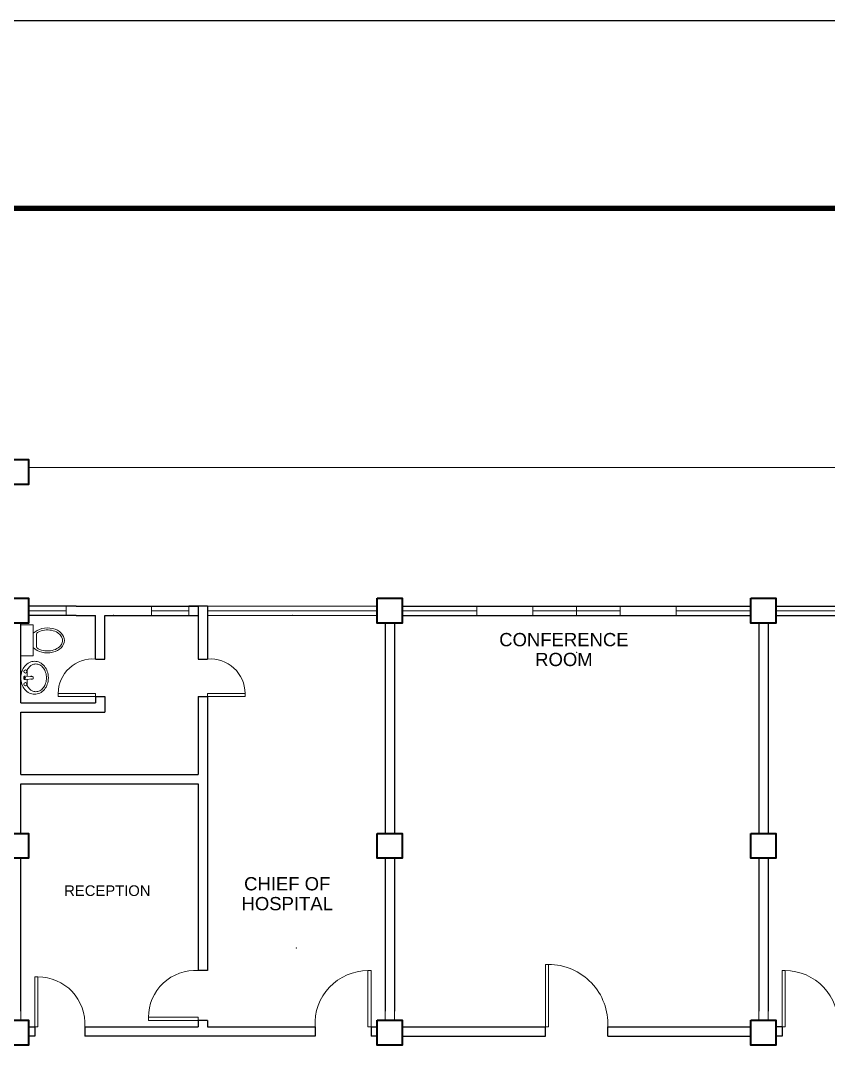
# Model space of a CAD drawing. Header units: millimetres. Extents: x 3 to 421, y 1 to 337.
# Drawn here: x 257.73 to 270.69, y 122.12 to 138.87 of the extents above; entities that cross this region are included whole.
import ezdxf

# ---------------------------------------------------------------- set-up
doc = ezdxf.new("R2010")
doc.units = ezdxf.units.MM
doc.header["$MEASUREMENT"] = 0
doc.layers.add('label', color=7, linetype='Continuous')
doc.layers.add('template', color=7, linetype='Continuous')
doc.styles.add('SWISSLT175', font='swissl.ttf', dxfattribs={"height": 0.175})

msp = doc.modelspace()

# ---------------------------------------------------------------- linework, layer by layer
at = {"color": 8, "lineweight": 9}
for p, q in [((273.179, 131.697), (257.854, 131.697)), ((257.854, 129.473), (257.854, 129.473)), ((257.854, 129.473), (258.454, 129.473)), ((258.454, 129.473), (258.454, 129.323)), ((259.829, 129.323), (259.829, 129.473)), ((260.429, 129.473), (260.429, 129.323)), ((261.491, 129.473), (260.729, 129.473)), ((262.691, 129.473), (261.491, 129.473)), ((262.691, 129.473), (263.454, 129.473)), ((263.854, 129.473), (263.854, 129.473)), ((265.054, 129.473), (265.054, 129.323)), ((265.954, 129.323), (265.954, 129.473)), ((266.654, 129.473), (266.654, 129.323)), ((266.654, 129.473), (267.354, 129.473)), ((267.354, 129.473), (267.354, 129.323)), ((268.254, 129.473), (268.254, 129.323)), ((269.854, 129.473), (269.854, 129.473)), ((258.454, 129.398), (257.854, 129.4)), ((259.829, 129.398), (260.429, 129.398)), ((260.429, 129.323), (259.829, 129.323)), ((263.454, 129.4), (260.729, 129.4)), ((261.491, 129.323), (260.729, 129.323)), ((262.691, 129.323), (261.491, 129.323)), ((262.691, 129.323), (263.454, 129.323)), ((265.054, 129.398), (263.854, 129.4)), ((267.354, 129.398), (265.954, 129.398)), ((266.654, 129.323), (265.954, 129.323)), ((268.254, 129.398), (269.454, 129.398)), ((271.954, 129.398), (269.854, 129.4)), ((257.929, 129.173), (257.729, 129.173)), ((257.729, 129.173), (257.729, 128.673)), ((257.929, 128.673), (257.929, 129.173)), ((257.979, 128.832), (257.979, 129.013)), ((257.729, 128.673), (257.929, 128.673)), ((257.927, 128.337), (257.805, 128.35)), ((257.927, 128.308), (257.805, 128.295)), ((257.729, 122.973), (257.729, 122.825)), ((263.579, 122.825), (263.579, 122.973)), ((263.729, 122.825), (263.729, 122.973)), ((269.579, 122.825), (269.579, 122.973)), ((269.729, 122.825), (269.729, 122.973)), ((257.854, 122.723), (257.854, 122.723)), ((263.854, 122.723), (263.854, 122.723)), ((257.854, 122.573), (257.854, 122.573)), ((263.854, 122.573), (263.854, 122.573))]:
    msp.add_line(p, q, dxfattribs=at)
at = {"color": 8, "lineweight": 25}
for p, q in [((258.616, 129.473), (257.854, 129.473)), ((258.616, 129.473), (259.816, 129.473)), ((259.816, 129.473), (260.579, 129.473)), ((260.579, 129.473), (260.429, 129.473)), ((260.579, 129.473), (260.579, 128.623)), ((260.729, 129.473), (260.579, 129.473)), ((260.729, 129.473), (260.729, 128.623)), ((263.854, 129.473), (269.454, 129.473)), ((269.854, 129.473), (273.179, 129.473)), ((258.616, 129.323), (257.854, 129.323)), ((258.616, 129.323), (258.929, 129.323)), ((259.079, 129.323), (259.816, 129.323)), ((259.816, 129.323), (260.579, 129.323)), ((263.854, 129.323), (269.454, 129.323)), ((269.854, 129.323), (273.179, 129.323)), ((257.729, 127.923), (257.729, 129.2)), ((263.579, 129.2), (263.579, 125.825)), ((263.729, 129.2), (263.729, 125.825)), ((269.579, 129.2), (269.579, 125.825)), ((269.729, 129.2), (269.729, 125.825)), ((260.579, 128.623), (260.729, 128.623)), ((260.579, 128.023), (260.579, 126.773)), ((260.579, 128.023), (260.729, 128.023)), ((260.729, 128.023), (260.729, 123.623)), ((257.729, 126.773), (257.729, 127.773)), ((257.729, 126.773), (260.579, 126.773)), ((257.729, 125.825), (257.729, 126.623)), ((257.729, 126.623), (260.579, 126.623)), ((260.579, 126.623), (260.579, 123.623)), ((257.729, 122.973), (257.729, 125.425)), ((263.579, 125.425), (263.579, 122.973)), ((263.729, 125.425), (263.729, 122.973)), ((269.579, 125.425), (269.579, 122.973)), ((269.729, 125.425), (269.729, 122.973)), ((260.729, 123.623), (260.579, 123.623)), ((260.579, 122.823), (260.579, 122.723)), ((260.729, 122.823), (260.579, 122.823)), ((260.729, 122.823), (260.729, 122.723)), ((257.854, 122.723), (257.954, 122.723)), ((257.954, 122.723), (257.954, 122.573)), ((258.754, 122.723), (260.579, 122.723)), ((258.754, 122.723), (258.754, 122.573)), ((260.729, 122.723), (262.454, 122.723)), ((262.454, 122.723), (262.454, 122.573)), ((263.354, 122.723), (263.454, 122.723)), ((263.354, 122.723), (263.354, 122.573)), ((263.854, 122.723), (266.154, 122.723)), ((266.154, 122.573), (266.154, 122.723)), ((267.154, 122.723), (269.454, 122.723)), ((267.154, 122.573), (267.154, 122.723)), ((269.954, 122.723), (269.854, 122.723)), ((269.854, 122.723), (269.854, 122.723)), ((269.954, 122.723), (269.954, 122.573)), ((257.954, 122.573), (257.854, 122.573)), ((262.454, 122.573), (258.754, 122.573)), ((263.454, 122.573), (263.354, 122.573)), ((263.854, 122.573), (266.154, 122.573)), ((267.154, 122.573), (269.454, 122.573)), ((269.954, 122.573), (269.854, 122.573)), ((269.854, 122.573), (269.854, 122.573))]:
    msp.add_line(p, q, dxfattribs=at)
at = {"color": 8, "lineweight": 25, "ltscale": 0.4}
for p, q in [((258.929, 128.623), (258.929, 129.323)), ((259.079, 128.623), (259.079, 129.323)), ((258.929, 128.623), (259.079, 128.623)), ((258.929, 128.023), (259.079, 128.023)), ((258.929, 128.023), (258.929, 127.923)), ((259.079, 128.023), (259.079, 127.773)), ((257.729, 127.923), (258.929, 127.923)), ((257.729, 127.923), (258.929, 127.923)), ((257.729, 127.773), (259.079, 127.773))]:
    msp.add_line(p, q, dxfattribs=at)
at = {"color": 8, "lineweight": 35}
for points in [[(257.454, 131.824), (257.854, 131.824), (257.854, 131.424), (257.454, 131.424)], [(257.454, 129.6), (257.854, 129.6), (257.854, 129.2), (257.454, 129.2)], [(263.454, 129.6), (263.854, 129.6), (263.854, 129.2), (263.454, 129.2)], [(269.454, 129.6), (269.854, 129.6), (269.854, 129.2), (269.454, 129.2)], [(257.454, 125.825), (257.854, 125.825), (257.854, 125.425), (257.454, 125.425)], [(263.454, 125.825), (263.854, 125.825), (263.854, 125.425), (263.454, 125.425)], [(269.454, 125.825), (269.854, 125.825), (269.854, 125.425), (269.454, 125.425)], [(257.454, 122.825), (257.854, 122.825), (257.854, 122.425), (257.454, 122.425)], [(263.454, 122.825), (263.854, 122.825), (263.854, 122.425), (263.454, 122.425)], [(269.454, 122.825), (269.854, 122.825), (269.854, 122.425), (269.454, 122.425)]]:
    msp.add_lwpolyline(points, close=True, dxfattribs=at)
at = {"color": 8, "lineweight": 9}
for points in [[(257.854, 129.473), (258.454, 129.473), (258.454, 129.323), (257.854, 129.323)], [(259.829, 129.473), (260.429, 129.473), (260.429, 129.323), (259.829, 129.323)], [(263.854, 129.473), (265.054, 129.473), (265.054, 129.323), (263.854, 129.323)], [(265.954, 129.473), (267.354, 129.473), (267.354, 129.323), (265.954, 129.323)], [(268.254, 129.473), (269.454, 129.473), (269.454, 129.323), (268.254, 129.323)], [(269.854, 129.473), (271.954, 129.473), (271.954, 129.323), (269.854, 129.323)]]:
    msp.add_lwpolyline(points, close=True, dxfattribs=at)
msp.add_lwpolyline([(257.95, 128.058, 0.11576), (258.032, 128.077, 0.104047), (258.106, 128.135, 0.090875), (258.153, 128.219, 0.083344), (258.171, 128.323, 0.083344), (258.153, 128.426, 0.090875), (258.106, 128.51, 0.104047), (258.032, 128.568, 0.11576), (257.95, 128.588, 0.11576), (257.867, 128.568, 0.104047), (257.793, 128.51, 0.090875), (257.746, 128.426, 0.083344), (257.729, 128.323, 0.083344), (257.746, 128.219, 0.090875), (257.793, 128.135, 0.104047), (257.867, 128.077, 0.11576)], format="xyb", close=True, dxfattribs=at)
for points in [[(257.971, 128.1, 0.124838), (258.033, 128.116, 0.105788), (258.091, 128.165, 0.086697), (258.127, 128.235, 0.076776), (258.141, 128.323, 0.076776), (258.127, 128.41, 0.086697), (258.091, 128.48, 0.105788), (258.033, 128.529, 0.124838), (257.971, 128.545, 0.124838), (257.908, 128.529, 0.105788), (257.85, 128.48, 0.040067), (257.831, 128.449), (257.831, 128.347, 0.040067)], [(257.831, 128.298), (257.831, 128.196, 0.040067), (257.85, 128.165, 0.105788), (257.908, 128.116, 0.124838), (257.971, 128.1, 0.124838)]]:
    msp.add_lwpolyline(points, format="xyb", dxfattribs=at)
at = {"color": 8, "lineweight": 13, "ltscale": 0.03}
for points in [[(258.929, 128.023), (258.929, 128.073), (258.329, 128.073), (258.329, 128.023)], [(260.729, 128.023), (260.729, 128.073), (261.329, 128.073), (261.329, 128.023)], [(263.354, 122.723), (263.304, 122.723), (263.304, 123.623), (263.354, 123.623)], [(269.954, 122.723), (270.004, 122.723), (270.004, 123.623), (269.954, 123.623)], [(257.954, 122.723), (258.004, 122.723), (258.004, 123.523), (257.954, 123.523)], [(260.579, 122.823), (260.579, 122.873), (259.779, 122.873), (259.779, 122.823)]]:
    msp.add_lwpolyline(points, close=True, dxfattribs=at)
at = {"color": 8, "lineweight": 13}
msp.add_lwpolyline([(266.154, 122.723), (266.204, 122.723), (266.204, 123.723), (266.154, 123.723)], close=True, dxfattribs=at)
at = {"color": 8, "lineweight": 9}
for centre, radius in [((257.802, 128.424), 0.0255), ((257.795, 128.323), 0.0095), ((257.802, 128.221), 0.0255)]:
    msp.add_circle(centre, radius, dxfattribs=at)
for centre, radius, start, end in [((258.029, 129.013), 0.05, 118.0084, 180), ((258.029, 128.832), 0.05, 180, 241.8499), ((257.802, 128.323), 0.028, 83.7545, 276.2455), ((257.904, 128.323), 0.025, 36.3068, 131.2022), ((257.904, 128.323), 0.025, 228.7978, 323.6932), ((257.833, 128.323), 0.0948, 351.2026, 8.7974), ((257.904, 128.323), 0.025, 341.3793, 18.6207)]:
    msp.add_arc(centre, radius, start, end, dxfattribs=at)
at = {"color": 8, "lineweight": 13, "ltscale": 0.03}
for centre, radius, start, end in [((258.881, 128.073), 0.552, 85.0209, 180), ((260.777, 128.073), 0.552, 0, 94.9791), ((260.53, 122.873), 0.752, 86.3048, 180), ((263.304, 122.771), 0.851, 90, 183.2732), ((270.004, 122.771), 0.851, 356.7268, 90), ((258.004, 122.771), 0.752, 356.3048, 90)]:
    msp.add_arc(centre, radius, start, end, dxfattribs=at)
at = {"color": 8, "lineweight": 13}
msp.add_arc((266.204, 122.771), 0.951, 357.0624, 90, dxfattribs=at)
at = {"color": 8, "lineweight": 9}
msp.add_ellipse((258.154, 128.923), major_axis=(-0.275, 0), ratio=0.727273, start_param=0.612555, end_param=5.670631, dxfattribs=at)
msp.add_open_spline([(258.005, 128.788), (258.022, 128.779), (258.04, 128.772), (258.131, 128.745), (258.218, 128.75), (258.35, 128.808), (258.391, 128.858), (258.404, 128.956), (258.378, 129.008), (258.267, 129.082), (258.184, 129.1), (258.07, 129.084), (258.035, 129.073), (258.005, 129.057)], degree=3, knots=[0.937253, 0.937253, 0.937253, 0.937253, 1.185372, 1.185372, 2.113864, 2.113864, 3.042356, 3.042356, 3.970847, 3.970847, 4.899339, 4.899339, 5.346062, 5.346062, 5.346062, 5.346062], dxfattribs=at)
at = {"color": 8, "lineweight": 25}
msp.add_point((259.216, 129.323), dxfattribs=at)
at = {"color": 8, "lineweight": 9}
msp.add_point((262.091, 129.323), dxfattribs=at)
at = {"color": 8, "lineweight": 9, "ltscale": 0.3}
for p in [(266.654, 128.733), (262.154, 123.986)]:
    msp.add_point(p, dxfattribs=at)
at = {"layer": 'template'}
msp.add_line((313.659, 138.867), (214.384, 138.867), dxfattribs=at)
at = {"layer": 'template', "linetype": 'Continuous', "const_width": 0.0853}
msp.add_lwpolyline([(220.4, 71.48), (310.651, 71.48), (310.651, 135.859), (220.4, 135.859)], close=True, dxfattribs=at)

# ---------------------------------------------------------------- texts
at = {"layer": 'label', "color": 8, "lineweight": 9, "ltscale": 0.4, "attachment_point": 5, "line_spacing_factor": 0.9, "style": 'SWISSLT175'}
for s, insert, char_height in [('CONFERENCE ^JROOM', (266.451, 128.775), 0.2125), ('CHIEF OF\\PHOSPITAL', (262.007, 124.856), 0.2125), ('RECEPTION', (259.118, 124.905), 0.17)]:
    msp.add_mtext(s, dxfattribs=dict(at, insert=insert, char_height=char_height))

doc.saveas('drawing.dxf')
